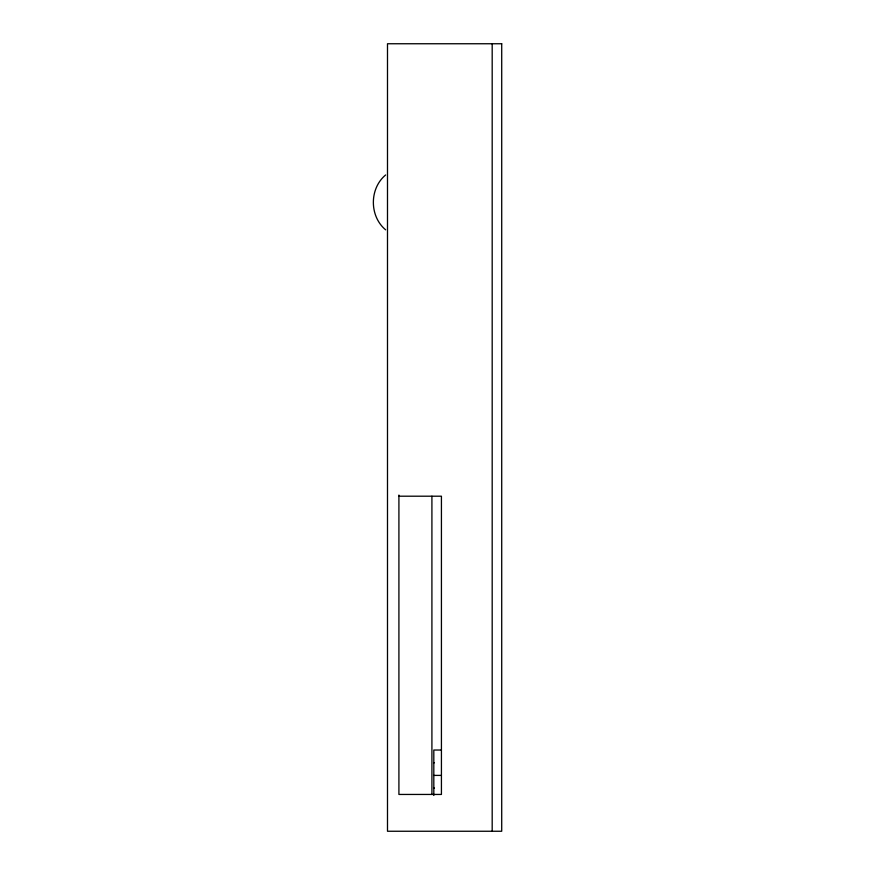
<?xml version="1.0" encoding="UTF-8"?>
<svg xmlns="http://www.w3.org/2000/svg" width="875" height="875" viewBox="0 0 875 875"><rect width="100%" height="100%" fill="white"/><g stroke="black" fill="none" stroke-linecap="round" stroke-linejoin="round"><path stroke-width="1.31" d="M385.645 174.956C369.272 188.562 369.272 216.223 385.645 229.83M398.913 496.202L441.427 496.202L441.427 794.445L398.913 794.445L398.913 495.064M441.427 750.028L433.814 750.028L433.814 795.452M433.814 762.716L434.448 762.716M433.814 775.403L441.427 775.403M433.814 788.102L434.448 788.102M492.188 43.75L492.188 831.25M431.911 496.213L431.911 794.445M501.714 43.75L387.494 43.75L387.494 831.25L501.714 831.25L501.714 43.75"/></g></svg>
